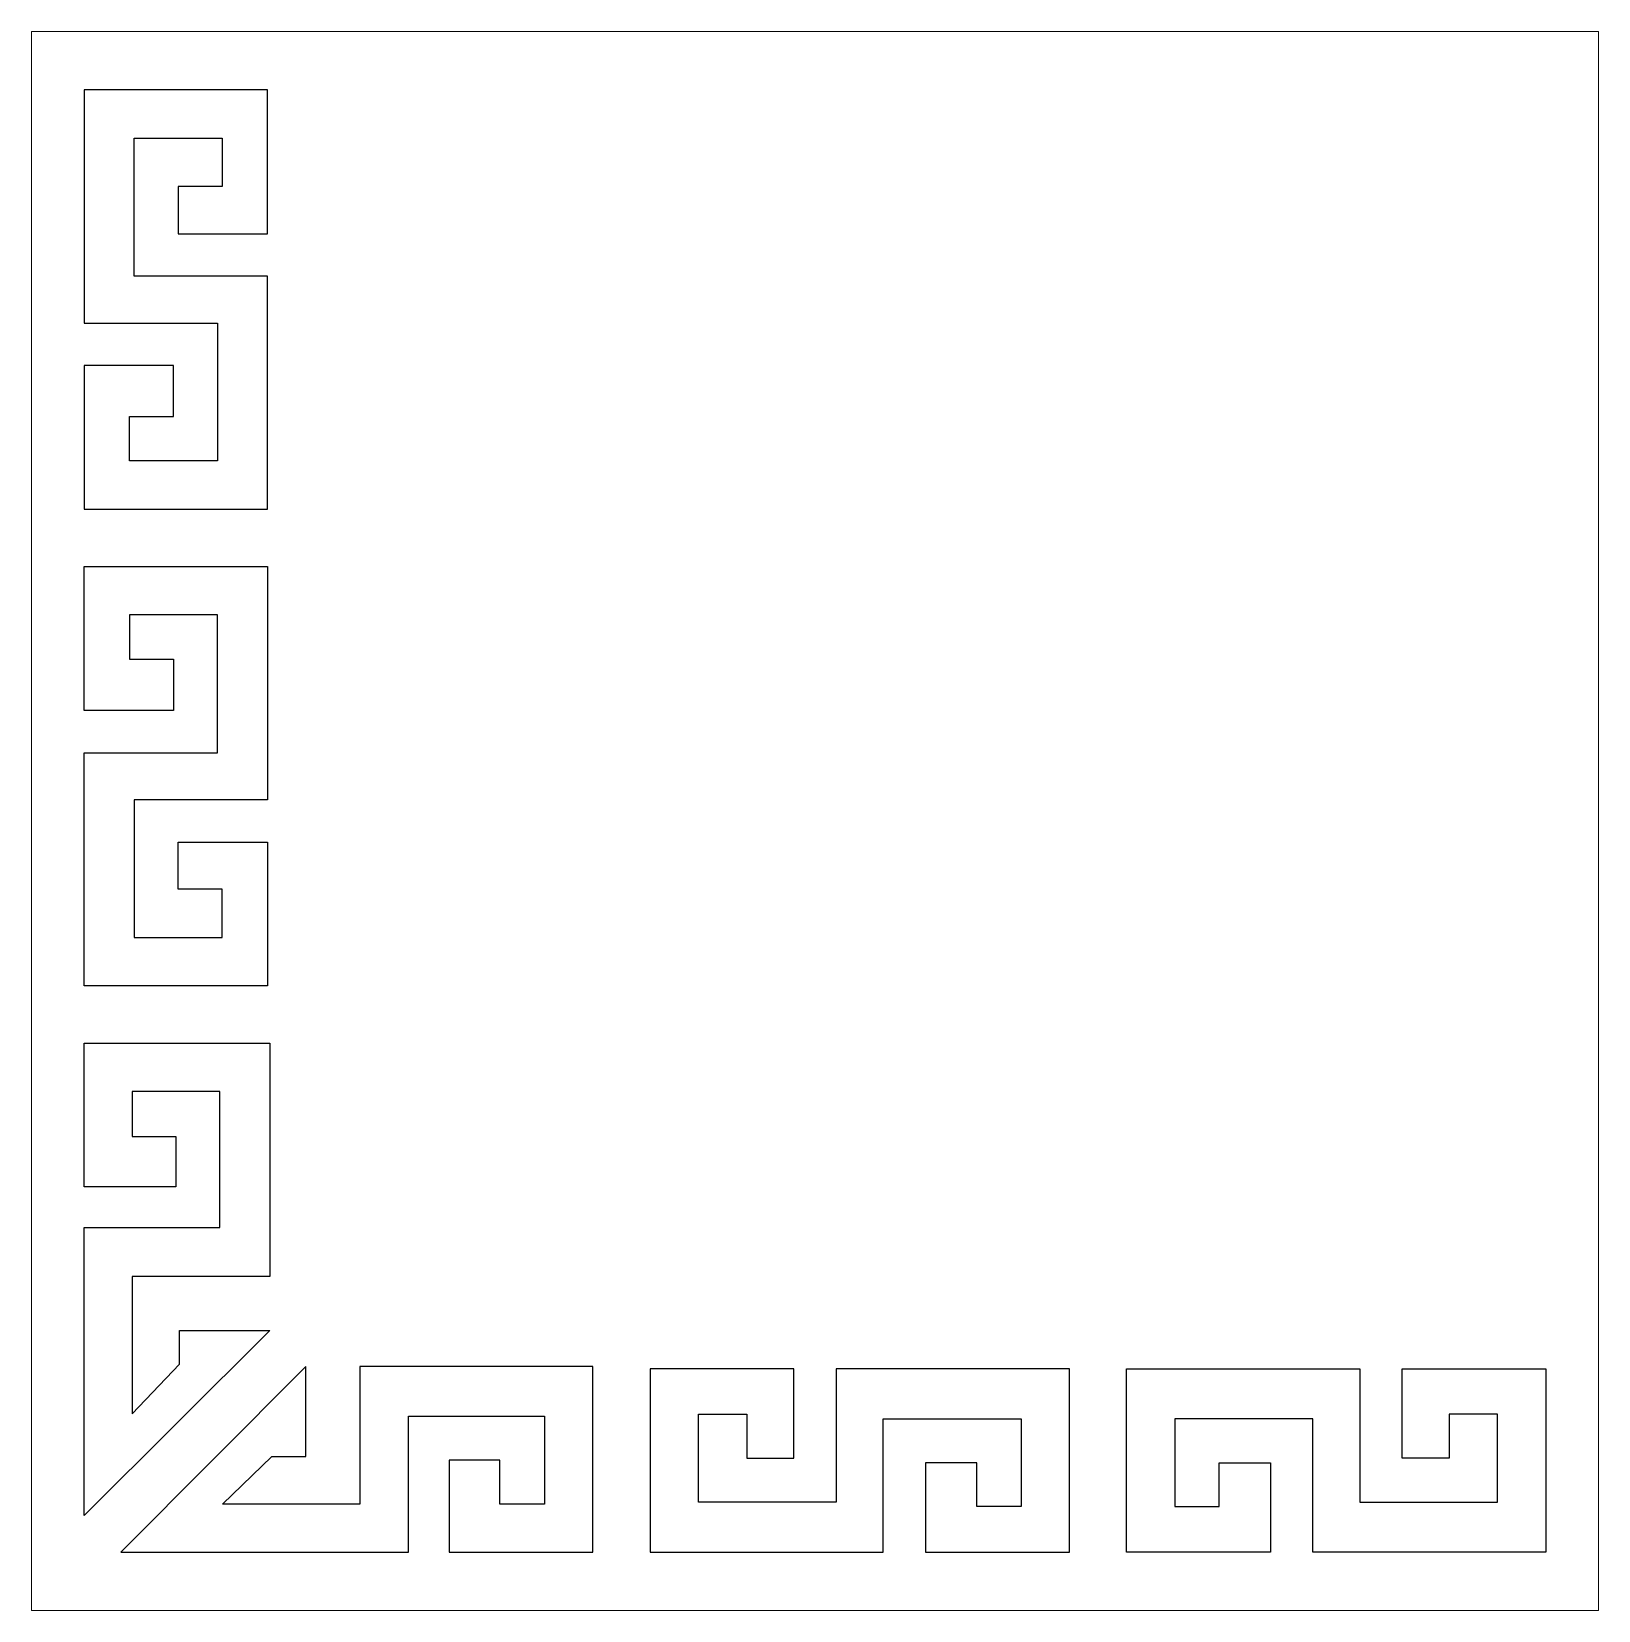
# Model space of a CAD drawing. Header units: centimetres. Extents: x -8.7 to 9, y -9.4 to 8.4.
import ezdxf

# ---------------------------------------------------------------- set-up
doc = ezdxf.new("R2010")
doc.units = ezdxf.units.CM
doc.header["$MEASUREMENT"] = 0
doc.layers.add('layer 1', color=7, linetype='Continuous')

msp = doc.modelspace()

# ---------------------------------------------------------------- linework, layer by layer
at = {"layer": 'layer 1', "color": 177, "lineweight": 9}
msp.add_lwpolyline([(-8.68541, -9.4356), (9.03833, -9.4356), (9.03833, 8.41704), (-8.68541, 8.41704), (-8.68541, -9.4356)], close=True, dxfattribs=at)
at = {"layer": 'layer 1', "color": 7}
for points, knots in [([(-7.52474, 5.65195), (-7.52474, 5.65195), (-6.01729, 5.65195), (-6.01729, 5.65195), (-6.01729, 5.65195), (-6.01729, 5.65195), (-6.01729, 5.65129), (-6.01729, 5.65129), (-6.01729, 5.65129), (-6.01729, 5.65129), (-6.01729, 3.015), (-6.01729, 3.015), (-6.01729, 3.015), (-6.01729, 3.015), (-8.09003, 3.015), (-8.09003, 3.015), (-8.09003, 3.015), (-8.09003, 3.015), (-8.09003, 4.64128), (-8.09003, 4.64128), (-8.09003, 4.64128), (-8.09003, 4.64128), (-7.07935, 4.64128), (-7.07935, 4.64128), (-7.07935, 4.64128), (-7.07935, 4.64128), (-7.07935, 4.06346), (-7.07935, 4.06346), (-7.07935, 4.06346), (-7.07935, 4.06346), (-7.57613, 4.06346), (-7.57613, 4.06346), (-7.57613, 4.06346), (-7.57613, 4.06346), (-7.57613, 3.56208), (-7.57613, 3.56208), (-7.57613, 3.56208), (-7.57613, 3.56208), (-6.58258, 3.56208), (-6.58258, 3.56208), (-6.58258, 3.56208), (-6.58258, 3.56208), (-6.58258, 5.12025), (-6.58258, 5.12025), (-6.58258, 5.12025), (-6.58258, 5.12025), (-8.09003, 5.12025), (-8.09003, 5.12025), (-8.09003, 5.12025), (-8.09003, 5.12025), (-8.09003, 5.12092), (-8.09003, 5.12092), (-8.09003, 5.12092), (-8.09003, 5.12092), (-8.09003, 7.75721), (-8.09003, 7.75721), (-8.09003, 7.75721), (-8.09003, 7.75721), (-6.01729, 7.75721), (-6.01729, 7.75721), (-6.01729, 7.75721), (-6.01729, 7.75721), (-6.01729, 6.13093), (-6.01729, 6.13093), (-6.01729, 6.13093), (-6.01729, 6.13093), (-7.02796, 6.13093), (-7.02796, 6.13093), (-7.02796, 6.13093), (-7.02796, 6.13093), (-7.02796, 6.66395), (-7.02796, 6.66395), (-7.02796, 6.66395), (-7.02796, 6.66395), (-6.53119, 6.66395), (-6.53119, 6.66395), (-6.53119, 6.66395), (-6.53119, 6.66395), (-6.53119, 7.21012), (-6.53119, 7.21012), (-6.53119, 7.21012), (-6.53119, 7.21012), (-7.52474, 7.21012), (-7.52474, 7.21012), (-7.52474, 7.21012), (-7.52474, 7.21012), (-7.52474, 5.65195), (-7.52474, 5.65195)], [0, 0, 0, 0, 0.04347826, 0.04347826, 0.04347826, 0.04347826, 0.08695652, 0.08695652, 0.08695652, 0.08695652, 0.13043478, 0.13043478, 0.13043478, 0.13043478, 0.17391304, 0.17391304, 0.17391304, 0.17391304, 0.2173913, 0.2173913, 0.2173913, 0.2173913, 0.26086957, 0.26086957, 0.26086957, 0.26086957, 0.30434783, 0.30434783, 0.30434783, 0.30434783, 0.34782609, 0.34782609, 0.34782609, 0.34782609, 0.39130435, 0.39130435, 0.39130435, 0.39130435, 0.43478261, 0.43478261, 0.43478261, 0.43478261, 0.47826087, 0.47826087, 0.47826087, 0.47826087, 0.52173913, 0.52173913, 0.52173913, 0.52173913, 0.56521739, 0.56521739, 0.56521739, 0.56521739, 0.60869565, 0.60869565, 0.60869565, 0.60869565, 0.65217391, 0.65217391, 0.65217391, 0.65217391, 0.69565217, 0.69565217, 0.69565217, 0.69565217, 0.73913043, 0.73913043, 0.73913043, 0.73913043, 0.7826087, 0.7826087, 0.7826087, 0.7826087, 0.82608696, 0.82608696, 0.82608696, 0.82608696, 0.86956522, 0.86956522, 0.86956522, 0.86956522, 0.91304348, 0.91304348, 0.91304348, 0.91304348, 1, 1, 1, 1]), ([(-7.52474, -0.2689), (-7.52474, -0.2689), (-6.01729, -0.2689), (-6.01729, -0.2689), (-6.01729, -0.2689), (-6.01729, -0.2689), (-6.01729, -0.26824), (-6.01729, -0.26824), (-6.01729, -0.26824), (-6.01729, -0.26824), (-6.01729, 2.36806), (-6.01729, 2.36806), (-6.01729, 2.36806), (-6.01729, 2.36806), (-8.09003, 2.36806), (-8.09003, 2.36806), (-8.09003, 2.36806), (-8.09003, 2.36806), (-8.09003, 0.74178), (-8.09003, 0.74178), (-8.09003, 0.74178), (-8.09003, 0.74178), (-7.07935, 0.74178), (-7.07935, 0.74178), (-7.07935, 0.74178), (-7.07935, 0.74178), (-7.07935, 1.31959), (-7.07935, 1.31959), (-7.07935, 1.31959), (-7.07935, 1.31959), (-7.57613, 1.31959), (-7.57613, 1.31959), (-7.57613, 1.31959), (-7.57613, 1.31959), (-7.57613, 1.82097), (-7.57613, 1.82097), (-7.57613, 1.82097), (-7.57613, 1.82097), (-6.58258, 1.82097), (-6.58258, 1.82097), (-6.58258, 1.82097), (-6.58258, 1.82097), (-6.58258, 0.2628), (-6.58258, 0.2628), (-6.58258, 0.2628), (-6.58258, 0.2628), (-8.09003, 0.2628), (-8.09003, 0.2628), (-8.09003, 0.2628), (-8.09003, 0.2628), (-8.09003, 0.26213), (-8.09003, 0.26213), (-8.09003, 0.26213), (-8.09003, 0.26213), (-8.09003, -2.37416), (-8.09003, -2.37416), (-8.09003, -2.37416), (-8.09003, -2.37416), (-6.01729, -2.37416), (-6.01729, -2.37416), (-6.01729, -2.37416), (-6.01729, -2.37416), (-6.01729, -0.74788), (-6.01729, -0.74788), (-6.01729, -0.74788), (-6.01729, -0.74788), (-7.02796, -0.74788), (-7.02796, -0.74788), (-7.02796, -0.74788), (-7.02796, -0.74788), (-7.02796, -1.2809), (-7.02796, -1.2809), (-7.02796, -1.2809), (-7.02796, -1.2809), (-6.53119, -1.2809), (-6.53119, -1.2809), (-6.53119, -1.2809), (-6.53119, -1.2809), (-6.53119, -1.82707), (-6.53119, -1.82707), (-6.53119, -1.82707), (-6.53119, -1.82707), (-7.52474, -1.82707), (-7.52474, -1.82707), (-7.52474, -1.82707), (-7.52474, -1.82707), (-7.52474, -0.2689), (-7.52474, -0.2689)], [0, 0, 0, 0, 0.04347826, 0.04347826, 0.04347826, 0.04347826, 0.08695652, 0.08695652, 0.08695652, 0.08695652, 0.13043478, 0.13043478, 0.13043478, 0.13043478, 0.17391304, 0.17391304, 0.17391304, 0.17391304, 0.2173913, 0.2173913, 0.2173913, 0.2173913, 0.26086957, 0.26086957, 0.26086957, 0.26086957, 0.30434783, 0.30434783, 0.30434783, 0.30434783, 0.34782609, 0.34782609, 0.34782609, 0.34782609, 0.39130435, 0.39130435, 0.39130435, 0.39130435, 0.43478261, 0.43478261, 0.43478261, 0.43478261, 0.47826087, 0.47826087, 0.47826087, 0.47826087, 0.52173913, 0.52173913, 0.52173913, 0.52173913, 0.56521739, 0.56521739, 0.56521739, 0.56521739, 0.60869565, 0.60869565, 0.60869565, 0.60869565, 0.65217391, 0.65217391, 0.65217391, 0.65217391, 0.69565217, 0.69565217, 0.69565217, 0.69565217, 0.73913043, 0.73913043, 0.73913043, 0.73913043, 0.7826087, 0.7826087, 0.7826087, 0.7826087, 0.82608696, 0.82608696, 0.82608696, 0.82608696, 0.86956522, 0.86956522, 0.86956522, 0.86956522, 0.91304348, 0.91304348, 0.91304348, 0.91304348, 1, 1, 1, 1]), ([(-8.09003, -8.361), (-8.09003, -8.361), (-5.98987, -6.26949), (-5.98987, -6.26949), (-5.98987, -6.26949), (-5.98987, -6.26949), (-7.01046, -6.26949), (-7.01046, -6.26949), (-7.01046, -6.26949), (-7.01046, -6.26949), (-7.01046, -6.6516), (-7.01046, -6.6516), (-7.01046, -6.6516), (-7.01046, -6.6516), (-7.54871, -7.2115), (-7.54871, -7.2115), (-7.54871, -7.2115), (-7.54871, -7.2115), (-7.54871, -5.65805), (-7.54871, -5.65805), (-7.54871, -5.65805), (-7.54871, -5.65805), (-5.98987, -5.65805), (-5.98987, -5.65805), (-5.98987, -5.65805), (-5.98987, -5.65805), (-5.98987, -3.0211), (-5.98987, -3.0211), (-5.98987, -3.0211), (-5.98987, -3.0211), (-8.09003, -3.0211), (-8.09003, -3.0211), (-8.09003, -3.0211), (-8.09003, -3.0211), (-8.09003, -4.64738), (-8.09003, -4.64738), (-8.09003, -4.64738), (-8.09003, -4.64738), (-7.05194, -4.64738), (-7.05194, -4.64738), (-7.05194, -4.64738), (-7.05194, -4.64738), (-7.05194, -4.07578), (-7.05194, -4.07578), (-7.05194, -4.07578), (-7.05194, -4.07578), (-7.54871, -4.07578), (-7.54871, -4.07578), (-7.54871, -4.07578), (-7.54871, -4.07578), (-7.54871, -3.56818), (-7.54871, -3.56818), (-7.54871, -3.56818), (-7.54871, -3.56818), (-6.55517, -3.56818), (-6.55517, -3.56818), (-6.55517, -3.56818), (-6.55517, -3.56818), (-6.55517, -5.10628), (-6.55517, -5.10628), (-6.55517, -5.10628), (-6.55517, -5.10628), (-8.09003, -5.10628), (-8.09003, -5.10628), (-8.09003, -5.10628), (-8.09003, -5.10628), (-8.09003, -8.361), (-8.09003, -8.361)], [0, 0, 0, 0, 0.05555556, 0.05555556, 0.05555556, 0.05555556, 0.11111111, 0.11111111, 0.11111111, 0.11111111, 0.16666667, 0.16666667, 0.16666667, 0.16666667, 0.22222222, 0.22222222, 0.22222222, 0.22222222, 0.27777778, 0.27777778, 0.27777778, 0.27777778, 0.33333333, 0.33333333, 0.33333333, 0.33333333, 0.38888889, 0.38888889, 0.38888889, 0.38888889, 0.44444444, 0.44444444, 0.44444444, 0.44444444, 0.5, 0.5, 0.5, 0.5, 0.55555556, 0.55555556, 0.55555556, 0.55555556, 0.61111111, 0.61111111, 0.61111111, 0.61111111, 0.66666667, 0.66666667, 0.66666667, 0.66666667, 0.72222222, 0.72222222, 0.72222222, 0.72222222, 0.77777778, 0.77777778, 0.77777778, 0.77777778, 0.83333333, 0.83333333, 0.83333333, 0.83333333, 0.88888889, 0.88888889, 0.88888889, 0.88888889, 1, 1, 1, 1]), ([(-7.67526, -8.77577), (-7.67526, -8.77577), (-5.58375, -6.67561), (-5.58375, -6.67561), (-5.58375, -6.67561), (-5.58375, -6.67561), (-5.58375, -7.6962), (-5.58375, -7.6962), (-5.58375, -7.6962), (-5.58375, -7.6962), (-5.96586, -7.6962), (-5.96586, -7.6962), (-5.96586, -7.6962), (-5.96586, -7.6962), (-6.52576, -8.23445), (-6.52576, -8.23445), (-6.52576, -8.23445), (-6.52576, -8.23445), (-4.97231, -8.23445), (-4.97231, -8.23445), (-4.97231, -8.23445), (-4.97231, -8.23445), (-4.97231, -6.67561), (-4.97231, -6.67561), (-4.97231, -6.67561), (-4.97231, -6.67561), (-2.33536, -6.67561), (-2.33536, -6.67561), (-2.33536, -6.67561), (-2.33536, -6.67561), (-2.33536, -8.77577), (-2.33536, -8.77577), (-2.33536, -8.77577), (-2.33536, -8.77577), (-3.96164, -8.77577), (-3.96164, -8.77577), (-3.96164, -8.77577), (-3.96164, -8.77577), (-3.96164, -7.73768), (-3.96164, -7.73768), (-3.96164, -7.73768), (-3.96164, -7.73768), (-3.39004, -7.73768), (-3.39004, -7.73768), (-3.39004, -7.73768), (-3.39004, -7.73768), (-3.39004, -8.23445), (-3.39004, -8.23445), (-3.39004, -8.23445), (-3.39004, -8.23445), (-2.88244, -8.23445), (-2.88244, -8.23445), (-2.88244, -8.23445), (-2.88244, -8.23445), (-2.88244, -7.24091), (-2.88244, -7.24091), (-2.88244, -7.24091), (-2.88244, -7.24091), (-4.42054, -7.24091), (-4.42054, -7.24091), (-4.42054, -7.24091), (-4.42054, -7.24091), (-4.42054, -8.77577), (-4.42054, -8.77577), (-4.42054, -8.77577), (-4.42054, -8.77577), (-7.67526, -8.77577), (-7.67526, -8.77577)], [0, 0, 0, 0, 0.05555556, 0.05555556, 0.05555556, 0.05555556, 0.11111111, 0.11111111, 0.11111111, 0.11111111, 0.16666667, 0.16666667, 0.16666667, 0.16666667, 0.22222222, 0.22222222, 0.22222222, 0.22222222, 0.27777778, 0.27777778, 0.27777778, 0.27777778, 0.33333333, 0.33333333, 0.33333333, 0.33333333, 0.38888889, 0.38888889, 0.38888889, 0.38888889, 0.44444444, 0.44444444, 0.44444444, 0.44444444, 0.5, 0.5, 0.5, 0.5, 0.55555556, 0.55555556, 0.55555556, 0.55555556, 0.61111111, 0.61111111, 0.61111111, 0.61111111, 0.66666667, 0.66666667, 0.66666667, 0.66666667, 0.72222222, 0.72222222, 0.72222222, 0.72222222, 0.77777778, 0.77777778, 0.77777778, 0.77777778, 0.83333333, 0.83333333, 0.83333333, 0.83333333, 0.88888889, 0.88888889, 0.88888889, 0.88888889, 1, 1, 1, 1]), ([(0.41684, -8.21048), (0.41684, -8.21048), (0.41684, -6.70303), (0.41684, -6.70303), (0.41684, -6.70303), (0.41684, -6.70303), (0.4175, -6.70303), (0.4175, -6.70303), (0.4175, -6.70303), (0.4175, -6.70303), (3.0538, -6.70303), (3.0538, -6.70303), (3.0538, -6.70303), (3.0538, -6.70303), (3.0538, -8.77577), (3.0538, -8.77577), (3.0538, -8.77577), (3.0538, -8.77577), (1.42752, -8.77577), (1.42752, -8.77577), (1.42752, -8.77577), (1.42752, -8.77577), (1.42752, -7.76509), (1.42752, -7.76509), (1.42752, -7.76509), (1.42752, -7.76509), (2.00533, -7.76509), (2.00533, -7.76509), (2.00533, -7.76509), (2.00533, -7.76509), (2.00533, -8.26187), (2.00533, -8.26187), (2.00533, -8.26187), (2.00533, -8.26187), (2.50671, -8.26187), (2.50671, -8.26187), (2.50671, -8.26187), (2.50671, -8.26187), (2.50671, -7.26832), (2.50671, -7.26832), (2.50671, -7.26832), (2.50671, -7.26832), (0.94854, -7.26832), (0.94854, -7.26832), (0.94854, -7.26832), (0.94854, -7.26832), (0.94854, -8.77577), (0.94854, -8.77577), (0.94854, -8.77577), (0.94854, -8.77577), (0.94787, -8.77577), (0.94787, -8.77577), (0.94787, -8.77577), (0.94787, -8.77577), (-1.68842, -8.77577), (-1.68842, -8.77577), (-1.68842, -8.77577), (-1.68842, -8.77577), (-1.68842, -6.70303), (-1.68842, -6.70303), (-1.68842, -6.70303), (-1.68842, -6.70303), (-0.06214, -6.70303), (-0.06214, -6.70303), (-0.06214, -6.70303), (-0.06214, -6.70303), (-0.06214, -7.7137), (-0.06214, -7.7137), (-0.06214, -7.7137), (-0.06214, -7.7137), (-0.59516, -7.7137), (-0.59516, -7.7137), (-0.59516, -7.7137), (-0.59516, -7.7137), (-0.59516, -7.21693), (-0.59516, -7.21693), (-0.59516, -7.21693), (-0.59516, -7.21693), (-1.14133, -7.21693), (-1.14133, -7.21693), (-1.14133, -7.21693), (-1.14133, -7.21693), (-1.14133, -8.21048), (-1.14133, -8.21048), (-1.14133, -8.21048), (-1.14133, -8.21048), (0.41684, -8.21048), (0.41684, -8.21048)], [0, 0, 0, 0, 0.04347826, 0.04347826, 0.04347826, 0.04347826, 0.08695652, 0.08695652, 0.08695652, 0.08695652, 0.13043478, 0.13043478, 0.13043478, 0.13043478, 0.17391304, 0.17391304, 0.17391304, 0.17391304, 0.2173913, 0.2173913, 0.2173913, 0.2173913, 0.26086957, 0.26086957, 0.26086957, 0.26086957, 0.30434783, 0.30434783, 0.30434783, 0.30434783, 0.34782609, 0.34782609, 0.34782609, 0.34782609, 0.39130435, 0.39130435, 0.39130435, 0.39130435, 0.43478261, 0.43478261, 0.43478261, 0.43478261, 0.47826087, 0.47826087, 0.47826087, 0.47826087, 0.52173913, 0.52173913, 0.52173913, 0.52173913, 0.56521739, 0.56521739, 0.56521739, 0.56521739, 0.60869565, 0.60869565, 0.60869565, 0.60869565, 0.65217391, 0.65217391, 0.65217391, 0.65217391, 0.69565217, 0.69565217, 0.69565217, 0.69565217, 0.73913043, 0.73913043, 0.73913043, 0.73913043, 0.7826087, 0.7826087, 0.7826087, 0.7826087, 0.82608696, 0.82608696, 0.82608696, 0.82608696, 0.86956522, 0.86956522, 0.86956522, 0.86956522, 0.91304348, 0.91304348, 0.91304348, 0.91304348, 1, 1, 1, 1]), ([(6.33769, -8.21048), (6.33769, -8.21048), (6.33769, -6.70303), (6.33769, -6.70303), (6.33769, -6.70303), (6.33769, -6.70303), (6.33703, -6.70303), (6.33703, -6.70303), (6.33703, -6.70303), (6.33703, -6.70303), (3.70074, -6.70303), (3.70074, -6.70303), (3.70074, -6.70303), (3.70074, -6.70303), (3.70074, -8.77577), (3.70074, -8.77577), (3.70074, -8.77577), (3.70074, -8.77577), (5.32702, -8.77577), (5.32702, -8.77577), (5.32702, -8.77577), (5.32702, -8.77577), (5.32702, -7.76509), (5.32702, -7.76509), (5.32702, -7.76509), (5.32702, -7.76509), (4.7492, -7.76509), (4.7492, -7.76509), (4.7492, -7.76509), (4.7492, -7.76509), (4.7492, -8.26187), (4.7492, -8.26187), (4.7492, -8.26187), (4.7492, -8.26187), (4.24782, -8.26187), (4.24782, -8.26187), (4.24782, -8.26187), (4.24782, -8.26187), (4.24782, -7.26832), (4.24782, -7.26832), (4.24782, -7.26832), (4.24782, -7.26832), (5.80599, -7.26832), (5.80599, -7.26832), (5.80599, -7.26832), (5.80599, -7.26832), (5.80599, -8.77577), (5.80599, -8.77577), (5.80599, -8.77577), (5.80599, -8.77577), (5.80666, -8.77577), (5.80666, -8.77577), (5.80666, -8.77577), (5.80666, -8.77577), (8.44295, -8.77577), (8.44295, -8.77577), (8.44295, -8.77577), (8.44295, -8.77577), (8.44295, -6.70303), (8.44295, -6.70303), (8.44295, -6.70303), (8.44295, -6.70303), (6.81667, -6.70303), (6.81667, -6.70303), (6.81667, -6.70303), (6.81667, -6.70303), (6.81667, -7.7137), (6.81667, -7.7137), (6.81667, -7.7137), (6.81667, -7.7137), (7.34969, -7.7137), (7.34969, -7.7137), (7.34969, -7.7137), (7.34969, -7.7137), (7.34969, -7.21693), (7.34969, -7.21693), (7.34969, -7.21693), (7.34969, -7.21693), (7.89586, -7.21693), (7.89586, -7.21693), (7.89586, -7.21693), (7.89586, -7.21693), (7.89586, -8.21048), (7.89586, -8.21048), (7.89586, -8.21048), (7.89586, -8.21048), (6.33769, -8.21048), (6.33769, -8.21048)], [0, 0, 0, 0, 0.04347826, 0.04347826, 0.04347826, 0.04347826, 0.08695652, 0.08695652, 0.08695652, 0.08695652, 0.13043478, 0.13043478, 0.13043478, 0.13043478, 0.17391304, 0.17391304, 0.17391304, 0.17391304, 0.2173913, 0.2173913, 0.2173913, 0.2173913, 0.26086957, 0.26086957, 0.26086957, 0.26086957, 0.30434783, 0.30434783, 0.30434783, 0.30434783, 0.34782609, 0.34782609, 0.34782609, 0.34782609, 0.39130435, 0.39130435, 0.39130435, 0.39130435, 0.43478261, 0.43478261, 0.43478261, 0.43478261, 0.47826087, 0.47826087, 0.47826087, 0.47826087, 0.52173913, 0.52173913, 0.52173913, 0.52173913, 0.56521739, 0.56521739, 0.56521739, 0.56521739, 0.60869565, 0.60869565, 0.60869565, 0.60869565, 0.65217391, 0.65217391, 0.65217391, 0.65217391, 0.69565217, 0.69565217, 0.69565217, 0.69565217, 0.73913043, 0.73913043, 0.73913043, 0.73913043, 0.7826087, 0.7826087, 0.7826087, 0.7826087, 0.82608696, 0.82608696, 0.82608696, 0.82608696, 0.86956522, 0.86956522, 0.86956522, 0.86956522, 0.91304348, 0.91304348, 0.91304348, 0.91304348, 1, 1, 1, 1])]:
    msp.add_open_spline(points, degree=3, knots=knots, dxfattribs=at)

doc.saveas('drawing.dxf')
